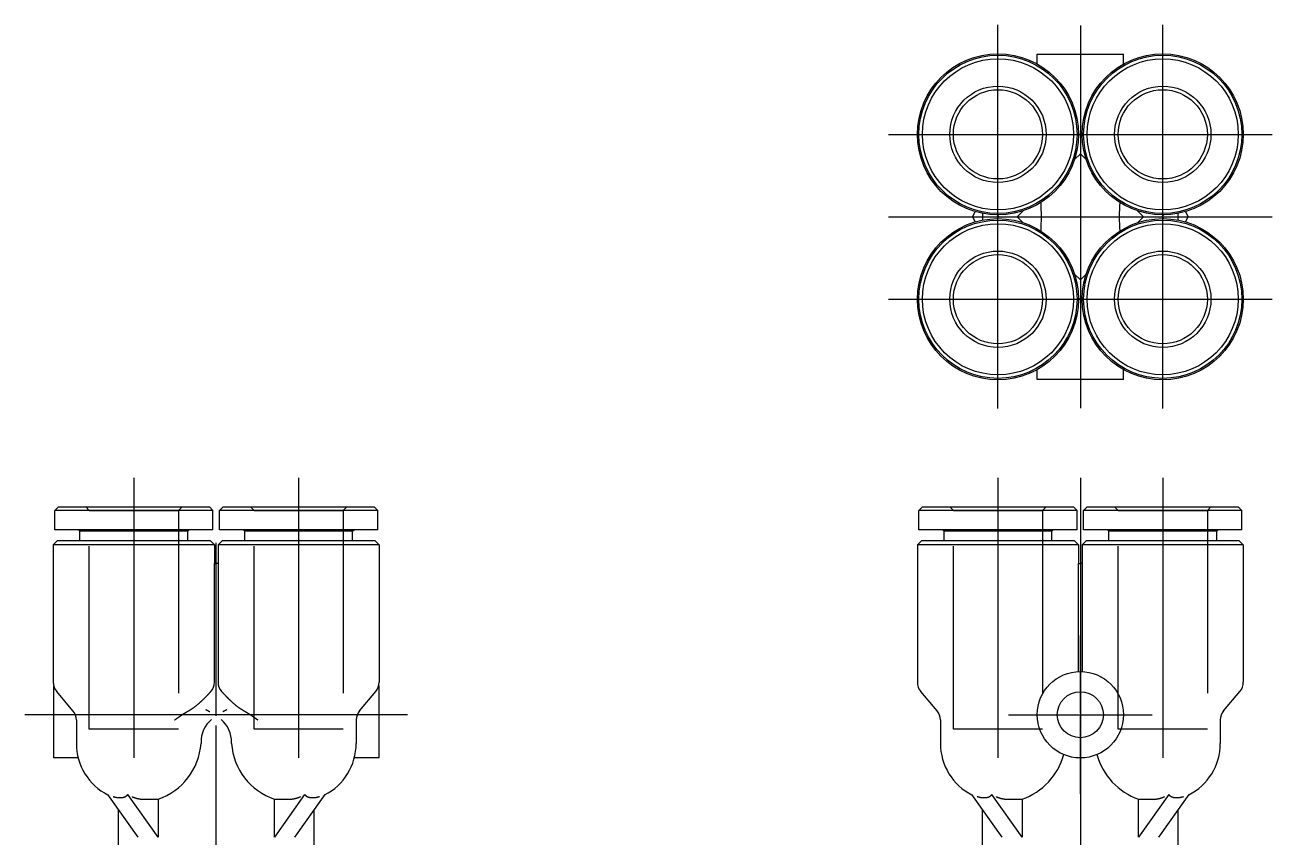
# Model space of a CAD drawing. Extents: x -85 to 13, y -60 to 48.
# Drawn here: x -73.4 to 13.3, y -8.5 to 47.9 of the extents above; entities that cross this region are included whole.
import ezdxf

# ---------------------------------------------------------------- set-up
doc = ezdxf.new("R2010")
doc.units = 0
doc.linetypes.add('CENTER', pattern=[50.8, 31.75, -6.35, 6.35, -6.35])
doc.linetypes.add('DASHED', pattern=[19.05, 12.7, -6.35])
doc.layers.get('0').update_dxf_attribs({"linetype": 'CONTINUOUS'})
doc.layers.add('CENTER', color=1, linetype='CENTER')

msp = doc.modelspace()

# ---------------------------------------------------------------- linework, layer by layer
at = {"color": 7, "linetype": 'CONTINUOUS'}
for p, q in [((-3, 45.894), (3, 45.894)), ((-3, 45.212), (-3, 45.894)), ((3, 45.212), (3, 45.894)), ((-0.128, 40.379), (0, 40.251)), ((0.128, 40.379), (0, 40.251)), ((-0.409, 38.569), (0, 38.978)), ((0, 38.978), (0.409, 38.569)), ((-7.506, 34.594), (-7.302, 34.947)), ((-5.785, 34.722), (-5.657, 34.594)), ((-4.384, 34.594), (-3.975, 35.003)), ((3.975, 35.003), (4.384, 34.594)), ((5.785, 34.722), (5.657, 34.594)), ((7.302, 34.947), (7.506, 34.594)), ((-7.506, 34.594), (-7.302, 34.241)), ((-5.785, 34.466), (-5.657, 34.594)), ((-3.975, 34.185), (-4.384, 34.594)), ((4.384, 34.594), (3.975, 34.185)), ((5.785, 34.466), (5.657, 34.594)), ((7.302, 34.241), (7.506, 34.594)), ((0, 30.21), (-0.409, 30.619)), ((0.409, 30.619), (0, 30.21)), ((-0.128, 28.809), (0, 28.937)), ((0.128, 28.809), (0, 28.937)), ((-3, 23.294), (-3, 23.976)), ((3, 23.294), (3, 23.976)), ((3, 23.294), (-3, 23.294)), ((-71.048, 14.45), (-71.298, 14.2)), ((-60.298, 14.2), (-71.298, 14.2)), ((-71.298, 12.85), (-71.298, 14.2)), ((-71.048, 14.45), (-60.548, 14.45)), ((-60.548, 14.45), (-60.298, 14.2)), ((-60.298, 12.85), (-60.298, 14.2)), ((-59.593, 14.45), (-59.843, 14.2)), ((-59.843, 12.85), (-59.843, 14.2)), ((-48.843, 14.2), (-59.843, 14.2)), ((-59.593, 14.45), (-49.093, 14.45)), ((-49.093, 14.45), (-48.843, 14.2)), ((-48.843, 12.85), (-48.843, 14.2)), ((-10.978, 14.45), (-11.228, 14.2)), ((-0.228, 14.2), (-11.228, 14.2)), ((-11.228, 12.85), (-11.228, 14.2)), ((-10.978, 14.45), (-0.478, 14.45)), ((-0.478, 14.45), (-0.228, 14.2)), ((-0.228, 12.85), (-0.228, 14.2)), ((0.478, 14.45), (0.228, 14.2)), ((0.228, 12.85), (0.228, 14.2)), ((11.228, 14.2), (0.228, 14.2)), ((0.478, 14.45), (10.978, 14.45)), ((10.978, 14.45), (11.228, 14.2)), ((11.228, 12.85), (11.228, 14.2)), ((-60.298, 12.85), (-71.298, 12.85)), ((-69.548, 12.75), (-69.648, 12.85)), ((-62.048, 12.75), (-69.548, 12.75)), ((-69.548, 12.1), (-69.548, 12.75)), ((-62.048, 12.75), (-61.948, 12.85)), ((-62.048, 12.1), (-62.048, 12.75)), ((-48.843, 12.85), (-59.843, 12.85)), ((-58.093, 12.75), (-58.193, 12.85)), ((-50.593, 12.75), (-58.093, 12.75)), ((-58.093, 12.1), (-58.093, 12.75)), ((-50.593, 12.75), (-50.493, 12.85)), ((-50.593, 12.1), (-50.593, 12.75)), ((-0.228, 12.85), (-11.228, 12.85)), ((-9.478, 12.75), (-9.578, 12.85)), ((-1.978, 12.75), (-9.478, 12.75)), ((-9.478, 12.1), (-9.478, 12.75)), ((-1.978, 12.75), (-1.878, 12.85)), ((-1.978, 12.1), (-1.978, 12.75)), ((11.228, 12.85), (0.228, 12.85)), ((1.978, 12.75), (1.878, 12.85)), ((9.478, 12.75), (1.978, 12.75)), ((1.978, 12.1), (1.978, 12.75)), ((9.478, 12.75), (9.578, 12.85)), ((9.478, 12.1), (9.478, 12.75)), ((-71.098, 12.1), (-71.398, 11.8)), ((-60.198, 11.8), (-71.398, 11.8)), ((-71.398, 11.8), (-71.398, 2.265)), ((-71.098, 12.1), (-60.498, 12.1)), ((-60.498, 12.1), (-60.198, 11.8)), ((-60.198, 11.8), (-60.198, 10.5)), ((-59.643, 12.1), (-59.943, 11.8)), ((-48.743, 11.8), (-59.943, 11.8)), ((-59.943, 11.8), (-59.943, 10.5)), ((-59.643, 12.1), (-49.043, 12.1)), ((-49.043, 12.1), (-48.743, 11.8)), ((-48.743, 11.8), (-48.743, 2.265)), ((-11.028, 12.1), (-11.328, 11.8)), ((-0.128, 11.8), (-11.328, 11.8)), ((-11.328, 11.8), (-11.328, 2.265)), ((-11.028, 12.1), (-0.428, 12.1)), ((-0.428, 12.1), (-0.128, 11.8)), ((-0.128, 11.8), (-0.128, 10.5)), ((0.428, 12.1), (0.128, 11.8)), ((11.328, 11.8), (0.128, 11.8)), ((0.128, 11.8), (0.128, 10.5)), ((0.428, 12.1), (11.028, 12.1)), ((11.028, 12.1), (11.328, 11.8)), ((11.328, 11.8), (11.328, 2.265)), ((-60.199, 2.265), (-60.199, 10.5)), ((-60.199, 10.5), (-60.071, 10.5)), ((-60.071, -0.086), (-60.071, 10.5)), ((-59.943, 10.5), (-60.071, 10.5)), ((-59.943, 10.5), (-59.943, 2.265)), ((-0.128, 2.997), (-0.128, 10.5)), ((-0.128, 10.5), (0, 10.5)), ((0, 10.5), (0, 3)), ((0.128, 10.5), (0, 10.5)), ((0.128, 10.5), (0.128, 2.997)), ((0, 0.106), (0, 5.5)), ((-71.371, -3), (-71.371, 2.032)), ((-48.771, 2.032), (-48.771, -3)), ((-70.033, 0.279), (-71.163, 1.621)), ((-50.108, 0.279), (-48.978, 1.621)), ((-9.963, 0.279), (-11.092, 1.621)), ((9.963, 0.279), (11.092, 1.621)), ((-69.798, -0.365), (-69.798, -2)), ((-50.343, -0.365), (-50.343, -2)), ((-9.728, -0.365), (-9.728, -2)), ((0, -5.5), (0, -0.106)), ((9.728, -0.365), (9.728, -2)), ((-61.131, -1.932), (-61.131, -2)), ((-59.011, -2), (-59.011, -1.932)), ((-69.671, -3), (-71.371, -3)), ((-48.771, -3), (-50.47, -3)), ((-67.631, -5.531), (-65.534, -8.496)), ((-64.12, -8.496), (-66.217, -5.531)), ((-65.091, -5.873), (-64.12, -5.873)), ((-64.12, -5.873), (-64.12, -8.496)), ((-53.925, -5.531), (-56.022, -8.496)), ((-56.022, -8.496), (-56.022, -5.873)), ((-56.022, -5.873), (-55.05, -5.873)), ((-54.608, -8.496), (-52.511, -5.531)), ((-7.56, -5.531), (-5.463, -8.496)), ((-4.049, -8.496), (-6.146, -5.531)), ((-5.02, -5.873), (-4.049, -5.873)), ((-4.049, -5.873), (-4.049, -8.496)), ((6.146, -5.531), (4.049, -8.496)), ((4.049, -8.496), (4.049, -5.873)), ((4.049, -5.873), (5.02, -5.873)), ((5.463, -8.496), (7.56, -5.531)), ((-66.871, -17.5), (-66.871, -6.606)), ((-53.271, -17.5), (-53.271, -6.606)), ((-6.8, -17.5), (-6.8, -6.606)), ((6.8, -17.5), (6.8, -6.606))]:
    msp.add_line(p, q, dxfattribs=at)
at = {"color": 3, "linetype": 'DASHED'}
for p, q in [((-68.898, 14.2), (-69.148, 14.45)), ((-68.898, -1), (-68.898, 14.2)), ((-68.898, 14.2), (-62.698, 14.2)), ((-62.448, 14.45), (-62.698, 14.2)), ((-62.698, 14.2), (-62.698, -1)), ((-57.443, 14.2), (-57.693, 14.45)), ((-57.443, -1), (-57.443, 14.2)), ((-57.443, 14.2), (-51.243, 14.2)), ((-50.993, 14.45), (-51.243, 14.2)), ((-51.243, 14.2), (-51.243, -1)), ((-8.828, 14.2), (-9.078, 14.45)), ((-8.828, -1), (-8.828, 14.2)), ((-8.828, 14.2), (-2.628, 14.2)), ((-2.378, 14.45), (-2.628, 14.2)), ((-2.628, 14.2), (-2.628, -1)), ((2.628, 14.2), (2.378, 14.45)), ((2.628, -1), (2.628, 14.2)), ((2.628, 14.2), (8.828, 14.2)), ((9.078, 14.45), (8.828, 14.2)), ((8.828, 14.2), (8.828, -1)), ((-62.698, -1), (-68.898, -1)), ((-51.243, -1), (-57.443, -1)), ((-2.628, -1), (-8.828, -1)), ((8.828, -1), (2.628, -1))]:
    msp.add_line(p, q, dxfattribs=at)
at = {"color": 7}
for points in [[(-61.986, 0.279, 0), (-61.971, 0.287, 0), (-61.957, 0.296, 0), (-61.942, 0.304, 0), (-61.927, 0.313, 0), (-61.912, 0.321, 0), (-61.898, 0.33, 0), (-61.883, 0.339, 0), (-61.868, 0.348, 0), (-61.853, 0.357, 0), (-61.838, 0.366, 0), (-61.823, 0.376, 0), (-61.808, 0.385, 0), (-61.793, 0.395, 0), (-61.778, 0.404, 0), (-61.763, 0.414, 0), (-61.748, 0.424, 0), (-61.733, 0.434, 0), (-61.718, 0.445, 0), (-61.703, 0.455, 0), (-61.688, 0.465, 0), (-61.673, 0.476, 0), (-61.657, 0.487, 0), (-61.642, 0.497, 0), (-61.627, 0.508, 0), (-61.612, 0.519, 0), (-61.596, 0.53, 0), (-61.581, 0.542, 0), (-61.566, 0.553, 0), (-61.55, 0.565, 0), (-61.535, 0.576, 0), (-61.52, 0.588, 0), (-61.504, 0.6, 0), (-61.489, 0.612, 0), (-61.473, 0.624, 0), (-61.458, 0.636, 0), (-61.442, 0.649, 0), (-61.426, 0.661, 0), (-61.411, 0.674, 0), (-61.395, 0.687, 0), (-61.379, 0.7, 0), (-61.364, 0.713, 0), (-61.348, 0.726, 0), (-61.332, 0.739, 0), (-61.316, 0.753, 0), (-61.3, 0.766, 0), (-61.284, 0.78, 0), (-61.268, 0.794, 0), (-61.252, 0.808, 0), (-61.236, 0.822, 0), (-61.22, 0.836, 0), (-61.204, 0.85, 0), (-61.188, 0.865, 0), (-61.171, 0.879, 0), (-61.155, 0.894, 0), (-61.139, 0.909, 0), (-61.122, 0.924, 0), (-61.106, 0.939, 0), (-61.089, 0.954, 0), (-61.073, 0.97, 0), (-61.056, 0.985, 0), (-61.04, 1.001, 0), (-61.023, 1.017, 0), (-61.006, 1.033, 0), (-60.989, 1.049, 0), (-60.973, 1.065, 0), (-60.956, 1.081, 0), (-60.939, 1.098, 0), (-60.922, 1.114, 0), (-60.905, 1.131, 0), (-60.888, 1.148, 0), (-60.871, 1.165, 0), (-60.854, 1.183, 0), (-60.836, 1.2, 0), (-60.819, 1.217, 0), (-60.802, 1.235, 0), (-60.784, 1.253, 0), (-60.767, 1.271, 0), (-60.749, 1.289, 0), (-60.732, 1.307, 0), (-60.714, 1.326, 0), (-60.696, 1.344, 0), (-60.679, 1.363, 0), (-60.661, 1.382, 0), (-60.643, 1.401, 0), (-60.625, 1.42, 0), (-60.607, 1.44, 0), (-60.589, 1.459, 0), (-60.571, 1.479, 0), (-60.553, 1.498, 0), (-60.534, 1.518, 0), (-60.516, 1.539, 0), (-60.498, 1.559, 0), (-60.479, 1.579, 0), (-60.461, 1.6, 0), (-60.442, 1.621, 0)], [(-59.7, 1.621, 0), (-59.681, 1.6, 0), (-59.663, 1.579, 0), (-59.644, 1.559, 0), (-59.626, 1.539, 0), (-59.607, 1.518, 0), (-59.589, 1.498, 0), (-59.571, 1.479, 0), (-59.553, 1.459, 0), (-59.535, 1.44, 0), (-59.517, 1.42, 0), (-59.499, 1.401, 0), (-59.481, 1.382, 0), (-59.463, 1.363, 0), (-59.445, 1.344, 0), (-59.428, 1.326, 0), (-59.41, 1.307, 0), (-59.392, 1.289, 0), (-59.375, 1.271, 0), (-59.357, 1.253, 0), (-59.34, 1.235, 0), (-59.323, 1.217, 0), (-59.305, 1.2, 0), (-59.288, 1.183, 0), (-59.271, 1.165, 0), (-59.254, 1.148, 0), (-59.237, 1.131, 0), (-59.22, 1.114, 0), (-59.203, 1.098, 0), (-59.186, 1.081, 0), (-59.169, 1.065, 0), (-59.152, 1.049, 0), (-59.135, 1.033, 0), (-59.119, 1.017, 0), (-59.102, 1.001, 0), (-59.086, 0.985, 0), (-59.069, 0.97, 0), (-59.052, 0.954, 0), (-59.036, 0.939, 0), (-59.02, 0.924, 0), (-59.003, 0.909, 0), (-58.987, 0.894, 0), (-58.971, 0.879, 0), (-58.954, 0.865, 0), (-58.938, 0.85, 0), (-58.922, 0.836, 0), (-58.906, 0.822, 0), (-58.89, 0.808, 0), (-58.874, 0.794, 0), (-58.858, 0.78, 0), (-58.842, 0.766, 0), (-58.826, 0.753, 0), (-58.81, 0.739, 0), (-58.794, 0.726, 0), (-58.778, 0.713, 0), (-58.762, 0.7, 0), (-58.747, 0.687, 0), (-58.731, 0.674, 0), (-58.715, 0.661, 0), (-58.7, 0.649, 0), (-58.684, 0.636, 0), (-58.669, 0.624, 0), (-58.653, 0.612, 0), (-58.638, 0.6, 0), (-58.622, 0.588, 0), (-58.607, 0.576, 0), (-58.591, 0.565, 0), (-58.576, 0.553, 0), (-58.56, 0.542, 0), (-58.545, 0.53, 0), (-58.53, 0.519, 0), (-58.515, 0.508, 0), (-58.499, 0.497, 0), (-58.484, 0.487, 0), (-58.469, 0.476, 0), (-58.454, 0.465, 0), (-58.439, 0.455, 0), (-58.424, 0.445, 0), (-58.409, 0.434, 0), (-58.394, 0.424, 0), (-58.379, 0.414, 0), (-58.364, 0.404, 0), (-58.349, 0.395, 0), (-58.334, 0.385, 0), (-58.319, 0.376, 0), (-58.304, 0.366, 0), (-58.289, 0.357, 0), (-58.274, 0.348, 0), (-58.259, 0.339, 0), (-58.244, 0.33, 0), (-58.229, 0.321, 0), (-58.215, 0.313, 0), (-58.2, 0.304, 0), (-58.185, 0.296, 0), (-58.17, 0.287, 0), (-58.156, 0.279, 0)], [(-62.97, -0.365, 0), (-62.963, -0.36, 0), (-62.956, -0.355, 0), (-62.948, -0.35, 0), (-62.941, -0.344, 0), (-62.934, -0.339, 0), (-62.926, -0.334, 0), (-62.919, -0.329, 0), (-62.912, -0.324, 0), (-62.905, -0.319, 0), (-62.897, -0.314, 0), (-62.89, -0.308, 0), (-62.883, -0.303, 0), (-62.875, -0.298, 0), (-62.868, -0.293, 0), (-62.861, -0.288, 0), (-62.853, -0.282, 0), (-62.846, -0.277, 0), (-62.838, -0.272, 0), (-62.831, -0.267, 0), (-62.824, -0.261, 0), (-62.816, -0.256, 0), (-62.809, -0.251, 0), (-62.801, -0.246, 0), (-62.794, -0.241, 0), (-62.786, -0.235, 0), (-62.779, -0.23, 0), (-62.771, -0.225, 0), (-62.764, -0.22, 0), (-62.756, -0.214, 0), (-62.749, -0.209, 0), (-62.741, -0.204, 0), (-62.734, -0.199, 0), (-62.726, -0.193, 0), (-62.719, -0.188, 0), (-62.711, -0.183, 0), (-62.704, -0.177, 0), (-62.696, -0.172, 0), (-62.688, -0.167, 0), (-62.681, -0.162, 0), (-62.673, -0.156, 0), (-62.666, -0.151, 0), (-62.658, -0.146, 0), (-62.65, -0.141, 0), (-62.643, -0.135, 0), (-62.635, -0.13, 0), (-62.627, -0.125, 0), (-62.62, -0.12, 0), (-62.612, -0.114, 0), (-62.605, -0.109, 0), (-62.597, -0.104, 0), (-62.589, -0.098, 0), (-62.581, -0.093, 0), (-62.574, -0.088, 0), (-62.566, -0.083, 0), (-62.558, -0.077, 0), (-62.551, -0.072, 0), (-62.543, -0.067, 0), (-62.535, -0.062, 0), (-62.527, -0.057, 0), (-62.52, -0.051, 0), (-62.512, -0.046, 0), (-62.504, -0.041, 0), (-62.496, -0.036, 0), (-62.489, -0.03, 0), (-62.481, -0.025, 0), (-62.473, -0.02, 0), (-62.465, -0.015, 0), (-62.457, -0.01, 0), (-62.45, -0.004, 0), (-62.442, 0.001, 0), (-62.434, 0.006, 0), (-62.426, 0.011, 0), (-62.418, 0.016, 0), (-62.41, 0.021, 0), (-62.402, 0.027, 0), (-62.395, 0.032, 0), (-62.387, 0.037, 0), (-62.379, 0.042, 0), (-62.371, 0.047, 0), (-62.363, 0.052, 0), (-62.355, 0.057, 0), (-62.347, 0.062, 0), (-62.339, 0.067, 0), (-62.331, 0.072, 0), (-62.324, 0.078, 0), (-62.316, 0.083, 0), (-62.308, 0.088, 0), (-62.3, 0.093, 0), (-62.292, 0.098, 0), (-62.284, 0.103, 0), (-62.276, 0.108, 0), (-62.268, 0.113, 0), (-62.26, 0.118, 0), (-62.252, 0.123, 0), (-62.244, 0.128, 0), (-62.236, 0.133, 0), (-62.228, 0.138, 0), (-62.22, 0.142, 0), (-62.212, 0.147, 0), (-62.204, 0.152, 0), (-62.196, 0.157, 0), (-62.188, 0.162, 0), (-62.18, 0.167, 0), (-62.172, 0.172, 0), (-62.164, 0.177, 0), (-62.156, 0.181, 0), (-62.148, 0.186, 0), (-62.14, 0.191, 0), (-62.132, 0.196, 0), (-62.124, 0.201, 0), (-62.116, 0.205, 0), (-62.108, 0.21, 0), (-62.099, 0.215, 0), (-62.091, 0.219, 0), (-62.083, 0.224, 0), (-62.075, 0.229, 0), (-62.067, 0.233, 0), (-62.059, 0.238, 0), (-62.051, 0.243, 0), (-62.043, 0.247, 0), (-62.035, 0.252, 0), (-62.027, 0.257, 0), (-62.019, 0.261, 0), (-62.011, 0.266, 0), (-62.002, 0.27, 0), (-61.994, 0.275, 0), (-61.986, 0.279, 0)], [(-58.156, 0.279, 0), (-58.147, 0.275, 0), (-58.139, 0.27, 0), (-58.131, 0.266, 0), (-58.123, 0.261, 0), (-58.115, 0.257, 0), (-58.107, 0.252, 0), (-58.099, 0.247, 0), (-58.091, 0.243, 0), (-58.083, 0.238, 0), (-58.075, 0.233, 0), (-58.066, 0.229, 0), (-58.058, 0.224, 0), (-58.05, 0.219, 0), (-58.042, 0.215, 0), (-58.034, 0.21, 0), (-58.026, 0.205, 0), (-58.018, 0.201, 0), (-58.01, 0.196, 0), (-58.002, 0.191, 0), (-57.994, 0.186, 0), (-57.986, 0.181, 0), (-57.978, 0.177, 0), (-57.97, 0.172, 0), (-57.962, 0.167, 0), (-57.954, 0.162, 0), (-57.946, 0.157, 0), (-57.938, 0.152, 0), (-57.93, 0.147, 0), (-57.922, 0.142, 0), (-57.914, 0.138, 0), (-57.906, 0.133, 0), (-57.898, 0.128, 0), (-57.89, 0.123, 0), (-57.882, 0.118, 0), (-57.874, 0.113, 0), (-57.866, 0.108, 0), (-57.858, 0.103, 0), (-57.85, 0.098, 0), (-57.842, 0.093, 0), (-57.834, 0.088, 0), (-57.826, 0.083, 0), (-57.818, 0.078, 0), (-57.81, 0.072, 0), (-57.802, 0.067, 0), (-57.794, 0.062, 0), (-57.787, 0.057, 0), (-57.779, 0.052, 0), (-57.771, 0.047, 0), (-57.763, 0.042, 0), (-57.755, 0.037, 0), (-57.747, 0.032, 0), (-57.739, 0.027, 0), (-57.731, 0.021, 0), (-57.724, 0.016, 0), (-57.716, 0.011, 0), (-57.708, 0.006, 0), (-57.7, 0.001, 0), (-57.692, -0.004, 0), (-57.684, -0.01, 0), (-57.677, -0.015, 0), (-57.669, -0.02, 0), (-57.661, -0.025, 0), (-57.653, -0.03, 0), (-57.645, -0.036, 0), (-57.638, -0.041, 0), (-57.63, -0.046, 0), (-57.622, -0.051, 0), (-57.614, -0.057, 0), (-57.607, -0.062, 0), (-57.599, -0.067, 0), (-57.591, -0.072, 0), (-57.583, -0.077, 0), (-57.576, -0.083, 0), (-57.568, -0.088, 0), (-57.56, -0.093, 0), (-57.553, -0.098, 0), (-57.545, -0.104, 0), (-57.537, -0.109, 0), (-57.529, -0.114, 0), (-57.522, -0.12, 0), (-57.514, -0.125, 0), (-57.507, -0.13, 0), (-57.499, -0.135, 0), (-57.491, -0.141, 0), (-57.484, -0.146, 0), (-57.476, -0.151, 0), (-57.468, -0.156, 0), (-57.461, -0.162, 0), (-57.453, -0.167, 0), (-57.446, -0.172, 0), (-57.438, -0.177, 0), (-57.431, -0.183, 0), (-57.423, -0.188, 0), (-57.415, -0.193, 0), (-57.408, -0.199, 0), (-57.4, -0.204, 0), (-57.393, -0.209, 0), (-57.385, -0.214, 0), (-57.378, -0.22, 0), (-57.37, -0.225, 0), (-57.363, -0.23, 0), (-57.355, -0.235, 0), (-57.348, -0.241, 0), (-57.34, -0.246, 0), (-57.333, -0.251, 0), (-57.326, -0.256, 0), (-57.318, -0.261, 0), (-57.311, -0.267, 0), (-57.303, -0.272, 0), (-57.296, -0.277, 0), (-57.288, -0.282, 0), (-57.281, -0.288, 0), (-57.274, -0.293, 0), (-57.266, -0.298, 0), (-57.259, -0.303, 0), (-57.252, -0.308, 0), (-57.244, -0.314, 0), (-57.237, -0.319, 0), (-57.23, -0.324, 0), (-57.222, -0.329, 0), (-57.215, -0.334, 0), (-57.208, -0.339, 0), (-57.201, -0.344, 0), (-57.193, -0.35, 0), (-57.186, -0.355, 0), (-57.179, -0.36, 0), (-57.172, -0.365, 0)]]:
    msp.add_polyline3d(points, dxfattribs=at)
at = {"color": 7, "linetype": 'CONTINUOUS'}
for points in [[(-60.517, 0.191, 0), (-60.519, 0.193, 0), (-60.521, 0.194, 0), (-60.523, 0.195, 0), (-60.526, 0.196, 0), (-60.528, 0.197, 0), (-60.53, 0.199, 0), (-60.532, 0.2, 0), (-60.534, 0.201, 0), (-60.536, 0.202, 0), (-60.539, 0.203, 0), (-60.541, 0.205, 0), (-60.543, 0.206, 0), (-60.545, 0.207, 0), (-60.547, 0.208, 0), (-60.549, 0.209, 0), (-60.552, 0.211, 0), (-60.554, 0.212, 0), (-60.556, 0.213, 0), (-60.558, 0.214, 0), (-60.56, 0.215, 0), (-60.562, 0.216, 0), (-60.565, 0.218, 0), (-60.567, 0.219, 0), (-60.569, 0.22, 0), (-60.571, 0.221, 0), (-60.573, 0.222, 0), (-60.575, 0.224, 0), (-60.578, 0.225, 0), (-60.58, 0.226, 0), (-60.582, 0.227, 0), (-60.584, 0.228, 0), (-60.586, 0.229, 0), (-60.589, 0.231, 0), (-60.591, 0.232, 0), (-60.593, 0.233, 0), (-60.595, 0.234, 0), (-60.597, 0.235, 0), (-60.599, 0.237, 0), (-60.602, 0.238, 0), (-60.604, 0.239, 0), (-60.606, 0.24, 0), (-60.608, 0.241, 0), (-60.61, 0.242, 0), (-60.612, 0.244, 0), (-60.615, 0.245, 0), (-60.617, 0.246, 0), (-60.619, 0.247, 0), (-60.621, 0.248, 0), (-60.623, 0.249, 0), (-60.626, 0.25, 0), (-60.628, 0.252, 0), (-60.63, 0.253, 0), (-60.632, 0.254, 0), (-60.634, 0.255, 0), (-60.636, 0.256, 0), (-60.639, 0.257, 0), (-60.641, 0.259, 0), (-60.643, 0.26, 0), (-60.645, 0.261, 0), (-60.647, 0.262, 0), (-60.65, 0.263, 0), (-60.652, 0.264, 0), (-60.654, 0.265, 0), (-60.656, 0.267, 0), (-60.658, 0.268, 0), (-60.66, 0.269, 0), (-60.663, 0.27, 0), (-60.665, 0.271, 0), (-60.667, 0.272, 0), (-60.669, 0.273, 0), (-60.672, 0.275, 0), (-60.674, 0.276, 0), (-60.676, 0.277, 0), (-60.678, 0.278, 0), (-60.68, 0.279, 0), (-60.682, 0.28, 0), (-60.685, 0.281, 0), (-60.687, 0.282, 0), (-60.689, 0.284, 0), (-60.691, 0.285, 0), (-60.693, 0.286, 0), (-60.696, 0.287, 0), (-60.698, 0.288, 0), (-60.7, 0.289, 0), (-60.702, 0.29, 0), (-60.704, 0.291, 0), (-60.706, 0.292, 0), (-60.709, 0.294, 0), (-60.711, 0.295, 0), (-60.713, 0.296, 0), (-60.715, 0.297, 0), (-60.718, 0.298, 0), (-60.72, 0.299, 0), (-60.722, 0.3, 0), (-60.724, 0.301, 0), (-60.726, 0.302, 0), (-60.728, 0.304, 0), (-60.731, 0.305, 0), (-60.733, 0.306, 0), (-60.735, 0.307, 0), (-60.737, 0.308, 0), (-60.739, 0.309, 0), (-60.742, 0.31, 0), (-60.744, 0.311, 0), (-60.746, 0.312, 0), (-60.748, 0.313, 0), (-60.75, 0.315, 0), (-60.753, 0.316, 0), (-60.755, 0.317, 0), (-60.757, 0.318, 0), (-60.759, 0.319, 0), (-60.761, 0.32, 0), (-60.764, 0.321, 0), (-60.766, 0.322, 0), (-60.768, 0.323, 0), (-60.77, 0.324, 0), (-60.772, 0.325, 0), (-60.775, 0.326, 0), (-60.777, 0.328, 0), (-60.779, 0.329, 0), (-60.781, 0.33, 0), (-60.783, 0.331, 0), (-60.786, 0.332, 0), (-60.788, 0.333, 0), (-60.79, 0.334, 0), (-60.792, 0.335, 0), (-60.794, 0.336, 0), (-60.797, 0.337, 0)], [(-59.345, 0.337, 0), (-59.347, 0.336, 0), (-59.349, 0.335, 0), (-59.352, 0.334, 0), (-59.354, 0.333, 0), (-59.356, 0.332, 0), (-59.358, 0.331, 0), (-59.361, 0.33, 0), (-59.363, 0.329, 0), (-59.365, 0.328, 0), (-59.367, 0.326, 0), (-59.369, 0.325, 0), (-59.371, 0.324, 0), (-59.374, 0.323, 0), (-59.376, 0.322, 0), (-59.378, 0.321, 0), (-59.38, 0.32, 0), (-59.383, 0.319, 0), (-59.385, 0.318, 0), (-59.387, 0.317, 0), (-59.389, 0.316, 0), (-59.391, 0.315, 0), (-59.394, 0.313, 0), (-59.396, 0.312, 0), (-59.398, 0.311, 0), (-59.4, 0.31, 0), (-59.402, 0.309, 0), (-59.404, 0.308, 0), (-59.407, 0.307, 0), (-59.409, 0.306, 0), (-59.411, 0.305, 0), (-59.413, 0.304, 0), (-59.415, 0.302, 0), (-59.418, 0.301, 0), (-59.42, 0.3, 0), (-59.422, 0.299, 0), (-59.424, 0.298, 0), (-59.426, 0.297, 0), (-59.429, 0.296, 0), (-59.431, 0.295, 0), (-59.433, 0.294, 0), (-59.435, 0.292, 0), (-59.437, 0.291, 0), (-59.44, 0.29, 0), (-59.442, 0.289, 0), (-59.444, 0.288, 0), (-59.446, 0.287, 0), (-59.448, 0.286, 0), (-59.45, 0.285, 0), (-59.453, 0.284, 0), (-59.455, 0.282, 0), (-59.457, 0.281, 0), (-59.459, 0.28, 0), (-59.461, 0.279, 0), (-59.464, 0.278, 0), (-59.466, 0.277, 0), (-59.468, 0.276, 0), (-59.47, 0.275, 0), (-59.472, 0.273, 0), (-59.475, 0.272, 0), (-59.477, 0.271, 0), (-59.479, 0.27, 0), (-59.481, 0.269, 0), (-59.483, 0.268, 0), (-59.486, 0.267, 0), (-59.488, 0.265, 0), (-59.49, 0.264, 0), (-59.492, 0.263, 0), (-59.494, 0.262, 0), (-59.496, 0.261, 0), (-59.499, 0.26, 0), (-59.501, 0.259, 0), (-59.503, 0.257, 0), (-59.505, 0.256, 0), (-59.507, 0.255, 0), (-59.51, 0.254, 0), (-59.512, 0.253, 0), (-59.514, 0.252, 0), (-59.516, 0.25, 0), (-59.518, 0.249, 0), (-59.52, 0.248, 0), (-59.523, 0.247, 0), (-59.525, 0.246, 0), (-59.527, 0.245, 0), (-59.529, 0.244, 0), (-59.531, 0.242, 0), (-59.533, 0.241, 0), (-59.536, 0.24, 0), (-59.538, 0.239, 0), (-59.54, 0.238, 0), (-59.542, 0.237, 0), (-59.544, 0.235, 0), (-59.547, 0.234, 0), (-59.549, 0.233, 0), (-59.551, 0.232, 0), (-59.553, 0.231, 0), (-59.555, 0.229, 0), (-59.557, 0.228, 0), (-59.56, 0.227, 0), (-59.562, 0.226, 0), (-59.564, 0.225, 0), (-59.566, 0.224, 0), (-59.568, 0.222, 0), (-59.571, 0.221, 0), (-59.573, 0.22, 0), (-59.575, 0.219, 0), (-59.577, 0.218, 0), (-59.579, 0.216, 0), (-59.581, 0.215, 0), (-59.584, 0.214, 0), (-59.586, 0.213, 0), (-59.588, 0.212, 0), (-59.59, 0.211, 0), (-59.592, 0.209, 0), (-59.594, 0.208, 0), (-59.597, 0.207, 0), (-59.599, 0.206, 0), (-59.601, 0.205, 0), (-59.603, 0.203, 0), (-59.605, 0.202, 0), (-59.607, 0.201, 0), (-59.61, 0.2, 0), (-59.612, 0.199, 0), (-59.614, 0.197, 0), (-59.616, 0.196, 0), (-59.618, 0.195, 0), (-59.62, 0.194, 0), (-59.623, 0.193, 0), (-59.625, 0.191, 0)], [(-67.241, -5.684, 0), (-67.23, -5.687, 0), (-67.219, -5.69, 0), (-67.208, -5.693, 0), (-67.197, -5.696, 0), (-67.186, -5.699, 0), (-67.176, -5.702, 0), (-67.165, -5.705, 0), (-67.154, -5.708, 0), (-67.143, -5.71, 0), (-67.133, -5.713, 0), (-67.122, -5.715, 0), (-67.111, -5.718, 0), (-67.101, -5.72, 0), (-67.09, -5.723, 0), (-67.079, -5.725, 0), (-67.069, -5.727, 0), (-67.058, -5.729, 0), (-67.048, -5.731, 0), (-67.038, -5.733, 0), (-67.027, -5.735, 0), (-67.017, -5.737, 0), (-67.007, -5.739, 0), (-66.996, -5.741, 0), (-66.986, -5.742, 0), (-66.976, -5.744, 0), (-66.966, -5.746, 0), (-66.955, -5.747, 0), (-66.945, -5.748, 0), (-66.935, -5.75, 0), (-66.925, -5.751, 0), (-66.915, -5.752, 0), (-66.905, -5.753, 0), (-66.895, -5.754, 0), (-66.885, -5.755, 0), (-66.876, -5.756, 0), (-66.866, -5.757, 0), (-66.856, -5.758, 0), (-66.847, -5.758, 0), (-66.837, -5.759, 0), (-66.827, -5.76, 0), (-66.818, -5.76, 0), (-66.808, -5.76, 0), (-66.799, -5.761, 0), (-66.789, -5.761, 0), (-66.78, -5.761, 0), (-66.771, -5.761, 0), (-66.761, -5.761, 0), (-66.752, -5.761, 0), (-66.743, -5.761, 0), (-66.734, -5.761, 0), (-66.725, -5.761, 0), (-66.716, -5.76, 0), (-66.707, -5.76, 0), (-66.698, -5.76, 0), (-66.689, -5.759, 0), (-66.68, -5.758, 0), (-66.672, -5.758, 0), (-66.663, -5.757, 0), (-66.654, -5.756, 0), (-66.646, -5.755, 0), (-66.637, -5.754, 0), (-66.629, -5.753, 0), (-66.62, -5.752, 0), (-66.612, -5.751, 0), (-66.604, -5.75, 0), (-66.596, -5.749, 0), (-66.587, -5.747, 0), (-66.579, -5.746, 0), (-66.571, -5.744, 0), (-66.563, -5.743, 0), (-66.555, -5.741, 0), (-66.548, -5.739, 0), (-66.54, -5.737, 0), (-66.532, -5.736, 0), (-66.524, -5.734, 0), (-66.517, -5.732, 0), (-66.509, -5.73, 0), (-66.502, -5.727, 0), (-66.494, -5.725, 0), (-66.487, -5.723, 0), (-66.48, -5.721, 0), (-66.473, -5.718, 0), (-66.466, -5.716, 0), (-66.458, -5.713, 0), (-66.451, -5.71, 0), (-66.445, -5.708, 0), (-66.438, -5.705, 0), (-66.431, -5.702, 0), (-66.424, -5.699, 0), (-66.418, -5.696, 0), (-66.411, -5.693, 0), (-66.404, -5.69, 0), (-66.398, -5.687, 0), (-66.392, -5.684, 0), (-66.385, -5.681, 0), (-66.379, -5.677, 0), (-66.373, -5.674, 0), (-66.367, -5.67, 0), (-66.361, -5.667, 0), (-66.355, -5.663, 0), (-66.349, -5.659, 0), (-66.343, -5.656, 0), (-66.338, -5.652, 0), (-66.332, -5.648, 0), (-66.326, -5.644, 0), (-66.321, -5.64, 0), (-66.316, -5.636, 0), (-66.31, -5.632, 0), (-66.305, -5.628, 0), (-66.3, -5.623, 0), (-66.295, -5.619, 0), (-66.29, -5.615, 0), (-66.285, -5.61, 0), (-66.28, -5.606, 0), (-66.275, -5.601, 0), (-66.27, -5.596, 0), (-66.266, -5.592, 0), (-66.261, -5.587, 0), (-66.257, -5.582, 0), (-66.252, -5.577, 0), (-66.248, -5.572, 0), (-66.244, -5.567, 0), (-66.24, -5.562, 0), (-66.236, -5.557, 0), (-66.232, -5.552, 0), (-66.228, -5.547, 0), (-66.224, -5.541, 0), (-66.22, -5.536, 0)], [(-65.923, -5.69, 0), (-65.917, -5.693, 0), (-65.91, -5.696, 0), (-65.904, -5.698, 0), (-65.898, -5.701, 0), (-65.891, -5.704, 0), (-65.885, -5.707, 0), (-65.879, -5.709, 0), (-65.873, -5.712, 0), (-65.866, -5.715, 0), (-65.86, -5.717, 0), (-65.853, -5.72, 0), (-65.847, -5.723, 0), (-65.841, -5.725, 0), (-65.835, -5.728, 0), (-65.828, -5.73, 0), (-65.822, -5.733, 0), (-65.815, -5.735, 0), (-65.809, -5.738, 0), (-65.803, -5.74, 0), (-65.796, -5.742, 0), (-65.79, -5.745, 0), (-65.784, -5.747, 0), (-65.777, -5.75, 0), (-65.771, -5.752, 0), (-65.764, -5.754, 0), (-65.758, -5.756, 0), (-65.751, -5.759, 0), (-65.745, -5.761, 0), (-65.739, -5.763, 0), (-65.732, -5.765, 0), (-65.726, -5.768, 0), (-65.719, -5.77, 0), (-65.713, -5.772, 0), (-65.707, -5.774, 0), (-65.7, -5.776, 0), (-65.694, -5.778, 0), (-65.687, -5.78, 0), (-65.681, -5.782, 0), (-65.674, -5.784, 0), (-65.668, -5.786, 0), (-65.662, -5.788, 0), (-65.655, -5.79, 0), (-65.648, -5.792, 0), (-65.642, -5.794, 0), (-65.636, -5.796, 0), (-65.629, -5.798, 0), (-65.623, -5.799, 0), (-65.616, -5.801, 0), (-65.61, -5.803, 0), (-65.603, -5.805, 0), (-65.597, -5.806, 0), (-65.59, -5.808, 0), (-65.584, -5.81, 0), (-65.577, -5.812, 0), (-65.571, -5.813, 0), (-65.564, -5.815, 0), (-65.558, -5.816, 0), (-65.551, -5.818, 0), (-65.545, -5.82, 0), (-65.538, -5.821, 0), (-65.532, -5.823, 0), (-65.525, -5.824, 0), (-65.519, -5.826, 0), (-65.512, -5.827, 0), (-65.506, -5.828, 0), (-65.499, -5.83, 0), (-65.493, -5.831, 0), (-65.486, -5.833, 0), (-65.48, -5.834, 0), (-65.473, -5.835, 0), (-65.466, -5.836, 0), (-65.46, -5.838, 0), (-65.453, -5.839, 0), (-65.447, -5.84, 0), (-65.44, -5.841, 0), (-65.434, -5.843, 0), (-65.427, -5.844, 0), (-65.421, -5.845, 0), (-65.414, -5.846, 0), (-65.407, -5.847, 0), (-65.401, -5.848, 0), (-65.394, -5.849, 0), (-65.388, -5.85, 0), (-65.381, -5.851, 0), (-65.375, -5.852, 0), (-65.368, -5.853, 0), (-65.362, -5.854, 0), (-65.355, -5.855, 0), (-65.348, -5.856, 0), (-65.342, -5.857, 0), (-65.335, -5.858, 0), (-65.329, -5.858, 0), (-65.322, -5.859, 0), (-65.316, -5.86, 0), (-65.309, -5.861, 0), (-65.302, -5.861, 0), (-65.296, -5.862, 0), (-65.289, -5.863, 0), (-65.283, -5.864, 0), (-65.276, -5.864, 0), (-65.269, -5.865, 0), (-65.263, -5.865, 0), (-65.256, -5.866, 0), (-65.25, -5.867, 0), (-65.243, -5.867, 0), (-65.237, -5.868, 0), (-65.23, -5.868, 0), (-65.223, -5.868, 0), (-65.217, -5.869, 0), (-65.21, -5.869, 0), (-65.204, -5.87, 0), (-65.197, -5.87, 0), (-65.19, -5.87, 0), (-65.184, -5.871, 0), (-65.177, -5.871, 0), (-65.171, -5.871, 0), (-65.164, -5.872, 0), (-65.157, -5.872, 0), (-65.151, -5.872, 0), (-65.144, -5.872, 0), (-65.138, -5.872, 0), (-65.131, -5.873, 0), (-65.124, -5.873, 0), (-65.118, -5.873, 0), (-65.111, -5.873, 0), (-65.105, -5.873, 0), (-65.098, -5.873, 0), (-65.091, -5.873, 0)], [(-55.05, -5.873, 0), (-55.044, -5.873, 0), (-55.037, -5.873, 0), (-55.031, -5.873, 0), (-55.024, -5.873, 0), (-55.017, -5.873, 0), (-55.011, -5.873, 0), (-55.004, -5.872, 0), (-54.998, -5.872, 0), (-54.991, -5.872, 0), (-54.984, -5.872, 0), (-54.978, -5.872, 0), (-54.971, -5.871, 0), (-54.965, -5.871, 0), (-54.958, -5.871, 0), (-54.951, -5.87, 0), (-54.945, -5.87, 0), (-54.938, -5.87, 0), (-54.932, -5.869, 0), (-54.925, -5.869, 0), (-54.918, -5.868, 0), (-54.912, -5.868, 0), (-54.905, -5.868, 0), (-54.899, -5.867, 0), (-54.892, -5.867, 0), (-54.885, -5.866, 0), (-54.879, -5.865, 0), (-54.872, -5.865, 0), (-54.866, -5.864, 0), (-54.859, -5.864, 0), (-54.852, -5.863, 0), (-54.846, -5.862, 0), (-54.839, -5.861, 0), (-54.833, -5.861, 0), (-54.826, -5.86, 0), (-54.82, -5.859, 0), (-54.813, -5.858, 0), (-54.806, -5.858, 0), (-54.8, -5.857, 0), (-54.793, -5.856, 0), (-54.787, -5.855, 0), (-54.78, -5.854, 0), (-54.774, -5.853, 0), (-54.767, -5.852, 0), (-54.76, -5.851, 0), (-54.754, -5.85, 0), (-54.747, -5.849, 0), (-54.741, -5.848, 0), (-54.734, -5.847, 0), (-54.728, -5.846, 0), (-54.721, -5.845, 0), (-54.715, -5.844, 0), (-54.708, -5.843, 0), (-54.701, -5.841, 0), (-54.695, -5.84, 0), (-54.688, -5.839, 0), (-54.682, -5.838, 0), (-54.675, -5.836, 0), (-54.669, -5.835, 0), (-54.662, -5.834, 0), (-54.656, -5.833, 0), (-54.649, -5.831, 0), (-54.643, -5.83, 0), (-54.636, -5.828, 0), (-54.63, -5.827, 0), (-54.623, -5.826, 0), (-54.617, -5.824, 0), (-54.61, -5.823, 0), (-54.603, -5.821, 0), (-54.597, -5.82, 0), (-54.59, -5.818, 0), (-54.584, -5.816, 0), (-54.577, -5.815, 0), (-54.571, -5.813, 0), (-54.564, -5.812, 0), (-54.558, -5.81, 0), (-54.551, -5.808, 0), (-54.545, -5.806, 0), (-54.538, -5.805, 0), (-54.532, -5.803, 0), (-54.526, -5.801, 0), (-54.519, -5.799, 0), (-54.513, -5.798, 0), (-54.506, -5.796, 0), (-54.5, -5.794, 0), (-54.493, -5.792, 0), (-54.487, -5.79, 0), (-54.48, -5.788, 0), (-54.474, -5.786, 0), (-54.467, -5.784, 0), (-54.461, -5.782, 0), (-54.454, -5.78, 0), (-54.448, -5.778, 0), (-54.441, -5.776, 0), (-54.435, -5.774, 0), (-54.429, -5.772, 0), (-54.422, -5.77, 0), (-54.416, -5.768, 0), (-54.409, -5.765, 0), (-54.403, -5.763, 0), (-54.397, -5.761, 0), (-54.39, -5.759, 0), (-54.384, -5.756, 0), (-54.377, -5.754, 0), (-54.371, -5.752, 0), (-54.365, -5.75, 0), (-54.358, -5.747, 0), (-54.352, -5.745, 0), (-54.345, -5.742, 0), (-54.339, -5.74, 0), (-54.333, -5.738, 0), (-54.326, -5.735, 0), (-54.32, -5.733, 0), (-54.314, -5.73, 0), (-54.307, -5.728, 0), (-54.301, -5.725, 0), (-54.294, -5.723, 0), (-54.288, -5.72, 0), (-54.282, -5.717, 0), (-54.276, -5.715, 0), (-54.269, -5.712, 0), (-54.263, -5.709, 0), (-54.257, -5.707, 0), (-54.25, -5.704, 0), (-54.244, -5.701, 0), (-54.238, -5.698, 0), (-54.231, -5.696, 0), (-54.225, -5.693, 0), (-54.219, -5.69, 0)], [(-53.922, -5.536, 0), (-53.918, -5.541, 0), (-53.914, -5.547, 0), (-53.91, -5.552, 0), (-53.906, -5.557, 0), (-53.902, -5.562, 0), (-53.898, -5.567, 0), (-53.894, -5.572, 0), (-53.889, -5.577, 0), (-53.885, -5.582, 0), (-53.88, -5.587, 0), (-53.876, -5.592, 0), (-53.871, -5.596, 0), (-53.867, -5.601, 0), (-53.862, -5.606, 0), (-53.857, -5.61, 0), (-53.852, -5.615, 0), (-53.847, -5.619, 0), (-53.842, -5.623, 0), (-53.837, -5.628, 0), (-53.831, -5.632, 0), (-53.826, -5.636, 0), (-53.821, -5.64, 0), (-53.815, -5.644, 0), (-53.81, -5.648, 0), (-53.804, -5.652, 0), (-53.798, -5.656, 0), (-53.793, -5.659, 0), (-53.787, -5.663, 0), (-53.781, -5.667, 0), (-53.775, -5.67, 0), (-53.769, -5.674, 0), (-53.763, -5.677, 0), (-53.756, -5.681, 0), (-53.75, -5.684, 0), (-53.744, -5.687, 0), (-53.737, -5.69, 0), (-53.731, -5.693, 0), (-53.724, -5.696, 0), (-53.718, -5.699, 0), (-53.711, -5.702, 0), (-53.704, -5.705, 0), (-53.697, -5.708, 0), (-53.69, -5.71, 0), (-53.683, -5.713, 0), (-53.676, -5.716, 0), (-53.669, -5.718, 0), (-53.662, -5.721, 0), (-53.655, -5.723, 0), (-53.647, -5.725, 0), (-53.64, -5.727, 0), (-53.632, -5.73, 0), (-53.625, -5.732, 0), (-53.617, -5.734, 0), (-53.61, -5.736, 0), (-53.602, -5.737, 0), (-53.594, -5.739, 0), (-53.586, -5.741, 0), (-53.578, -5.743, 0), (-53.57, -5.744, 0), (-53.562, -5.746, 0), (-53.554, -5.747, 0), (-53.546, -5.749, 0), (-53.538, -5.75, 0), (-53.53, -5.751, 0), (-53.521, -5.752, 0), (-53.513, -5.753, 0), (-53.504, -5.754, 0), (-53.496, -5.755, 0), (-53.487, -5.756, 0), (-53.479, -5.757, 0), (-53.47, -5.758, 0), (-53.461, -5.758, 0), (-53.453, -5.759, 0), (-53.444, -5.76, 0), (-53.435, -5.76, 0), (-53.426, -5.76, 0), (-53.417, -5.761, 0), (-53.408, -5.761, 0), (-53.399, -5.761, 0), (-53.389, -5.761, 0), (-53.38, -5.761, 0), (-53.371, -5.761, 0), (-53.362, -5.761, 0), (-53.352, -5.761, 0), (-53.343, -5.761, 0), (-53.334, -5.76, 0), (-53.324, -5.76, 0), (-53.314, -5.76, 0), (-53.305, -5.759, 0), (-53.295, -5.758, 0), (-53.285, -5.758, 0), (-53.276, -5.757, 0), (-53.266, -5.756, 0), (-53.256, -5.755, 0), (-53.246, -5.754, 0), (-53.236, -5.753, 0), (-53.227, -5.752, 0), (-53.217, -5.751, 0), (-53.206, -5.75, 0), (-53.196, -5.748, 0), (-53.186, -5.747, 0), (-53.176, -5.746, 0), (-53.166, -5.744, 0), (-53.156, -5.742, 0), (-53.145, -5.741, 0), (-53.135, -5.739, 0), (-53.125, -5.737, 0), (-53.114, -5.735, 0), (-53.104, -5.733, 0), (-53.094, -5.731, 0), (-53.083, -5.729, 0), (-53.073, -5.727, 0), (-53.062, -5.725, 0), (-53.052, -5.723, 0), (-53.041, -5.72, 0), (-53.03, -5.718, 0), (-53.02, -5.715, 0), (-53.009, -5.713, 0), (-52.998, -5.71, 0), (-52.988, -5.708, 0), (-52.977, -5.705, 0), (-52.966, -5.702, 0), (-52.955, -5.699, 0), (-52.944, -5.696, 0), (-52.934, -5.693, 0), (-52.923, -5.69, 0), (-52.912, -5.687, 0), (-52.901, -5.684, 0)], [(-7.17, -5.684, 0), (-7.159, -5.687, 0), (-7.148, -5.69, 0), (-7.137, -5.693, 0), (-7.126, -5.696, 0), (-7.116, -5.699, 0), (-7.105, -5.702, 0), (-7.094, -5.705, 0), (-7.083, -5.708, 0), (-7.072, -5.71, 0), (-7.062, -5.713, 0), (-7.051, -5.715, 0), (-7.04, -5.718, 0), (-7.03, -5.72, 0), (-7.019, -5.723, 0), (-7.009, -5.725, 0), (-6.998, -5.727, 0), (-6.988, -5.729, 0), (-6.977, -5.731, 0), (-6.967, -5.733, 0), (-6.956, -5.735, 0), (-6.946, -5.737, 0), (-6.936, -5.739, 0), (-6.925, -5.741, 0), (-6.915, -5.742, 0), (-6.905, -5.744, 0), (-6.895, -5.746, 0), (-6.885, -5.747, 0), (-6.874, -5.748, 0), (-6.864, -5.75, 0), (-6.854, -5.751, 0), (-6.844, -5.752, 0), (-6.834, -5.753, 0), (-6.825, -5.754, 0), (-6.815, -5.755, 0), (-6.805, -5.756, 0), (-6.795, -5.757, 0), (-6.785, -5.758, 0), (-6.776, -5.758, 0), (-6.766, -5.759, 0), (-6.756, -5.76, 0), (-6.747, -5.76, 0), (-6.737, -5.76, 0), (-6.728, -5.761, 0), (-6.718, -5.761, 0), (-6.709, -5.761, 0), (-6.7, -5.761, 0), (-6.691, -5.761, 0), (-6.681, -5.761, 0), (-6.672, -5.761, 0), (-6.663, -5.761, 0), (-6.654, -5.761, 0), (-6.645, -5.76, 0), (-6.636, -5.76, 0), (-6.627, -5.76, 0), (-6.618, -5.759, 0), (-6.61, -5.758, 0), (-6.601, -5.758, 0), (-6.592, -5.757, 0), (-6.583, -5.756, 0), (-6.575, -5.755, 0), (-6.566, -5.754, 0), (-6.558, -5.753, 0), (-6.55, -5.752, 0), (-6.541, -5.751, 0), (-6.533, -5.75, 0), (-6.525, -5.749, 0), (-6.517, -5.747, 0), (-6.508, -5.746, 0), (-6.5, -5.744, 0), (-6.492, -5.743, 0), (-6.485, -5.741, 0), (-6.477, -5.739, 0), (-6.469, -5.737, 0), (-6.461, -5.736, 0), (-6.454, -5.734, 0), (-6.446, -5.732, 0), (-6.438, -5.73, 0), (-6.431, -5.727, 0), (-6.424, -5.725, 0), (-6.416, -5.723, 0), (-6.409, -5.721, 0), (-6.402, -5.718, 0), (-6.395, -5.716, 0), (-6.388, -5.713, 0), (-6.381, -5.71, 0), (-6.374, -5.708, 0), (-6.367, -5.705, 0), (-6.36, -5.702, 0), (-6.353, -5.699, 0), (-6.347, -5.696, 0), (-6.34, -5.693, 0), (-6.334, -5.69, 0), (-6.327, -5.687, 0), (-6.321, -5.684, 0), (-6.314, -5.681, 0), (-6.308, -5.677, 0), (-6.302, -5.674, 0), (-6.296, -5.67, 0), (-6.29, -5.667, 0), (-6.284, -5.663, 0), (-6.278, -5.659, 0), (-6.272, -5.656, 0), (-6.267, -5.652, 0), (-6.261, -5.648, 0), (-6.256, -5.644, 0), (-6.25, -5.64, 0), (-6.245, -5.636, 0), (-6.239, -5.632, 0), (-6.234, -5.628, 0), (-6.229, -5.623, 0), (-6.224, -5.619, 0), (-6.219, -5.615, 0), (-6.214, -5.61, 0), (-6.209, -5.606, 0), (-6.204, -5.601, 0), (-6.2, -5.596, 0), (-6.195, -5.592, 0), (-6.19, -5.587, 0), (-6.186, -5.582, 0), (-6.182, -5.577, 0), (-6.177, -5.572, 0), (-6.173, -5.567, 0), (-6.169, -5.562, 0), (-6.165, -5.557, 0), (-6.161, -5.552, 0), (-6.157, -5.547, 0), (-6.153, -5.541, 0), (-6.149, -5.536, 0)], [(-5.852, -5.69, 0), (-5.846, -5.693, 0), (-5.84, -5.696, 0), (-5.833, -5.698, 0), (-5.827, -5.701, 0), (-5.821, -5.704, 0), (-5.814, -5.707, 0), (-5.808, -5.709, 0), (-5.802, -5.712, 0), (-5.795, -5.715, 0), (-5.789, -5.717, 0), (-5.783, -5.72, 0), (-5.776, -5.723, 0), (-5.77, -5.725, 0), (-5.764, -5.728, 0), (-5.757, -5.73, 0), (-5.751, -5.733, 0), (-5.745, -5.735, 0), (-5.738, -5.738, 0), (-5.732, -5.74, 0), (-5.725, -5.742, 0), (-5.719, -5.745, 0), (-5.713, -5.747, 0), (-5.706, -5.75, 0), (-5.7, -5.752, 0), (-5.694, -5.754, 0), (-5.687, -5.756, 0), (-5.681, -5.759, 0), (-5.674, -5.761, 0), (-5.668, -5.763, 0), (-5.661, -5.765, 0), (-5.655, -5.768, 0), (-5.649, -5.77, 0), (-5.642, -5.772, 0), (-5.636, -5.774, 0), (-5.629, -5.776, 0), (-5.623, -5.778, 0), (-5.616, -5.78, 0), (-5.61, -5.782, 0), (-5.604, -5.784, 0), (-5.597, -5.786, 0), (-5.591, -5.788, 0), (-5.584, -5.79, 0), (-5.578, -5.792, 0), (-5.571, -5.794, 0), (-5.565, -5.796, 0), (-5.558, -5.798, 0), (-5.552, -5.799, 0), (-5.545, -5.801, 0), (-5.539, -5.803, 0), (-5.532, -5.805, 0), (-5.526, -5.806, 0), (-5.519, -5.808, 0), (-5.513, -5.81, 0), (-5.506, -5.812, 0), (-5.5, -5.813, 0), (-5.493, -5.815, 0), (-5.487, -5.816, 0), (-5.48, -5.818, 0), (-5.474, -5.82, 0), (-5.467, -5.821, 0), (-5.461, -5.823, 0), (-5.454, -5.824, 0), (-5.448, -5.826, 0), (-5.441, -5.827, 0), (-5.435, -5.828, 0), (-5.428, -5.83, 0), (-5.422, -5.831, 0), (-5.415, -5.833, 0), (-5.409, -5.834, 0), (-5.402, -5.835, 0), (-5.396, -5.836, 0), (-5.389, -5.838, 0), (-5.383, -5.839, 0), (-5.376, -5.84, 0), (-5.369, -5.841, 0), (-5.363, -5.843, 0), (-5.356, -5.844, 0), (-5.35, -5.845, 0), (-5.343, -5.846, 0), (-5.337, -5.847, 0), (-5.33, -5.848, 0), (-5.324, -5.849, 0), (-5.317, -5.85, 0), (-5.31, -5.851, 0), (-5.304, -5.852, 0), (-5.297, -5.853, 0), (-5.291, -5.854, 0), (-5.284, -5.855, 0), (-5.278, -5.856, 0), (-5.271, -5.857, 0), (-5.264, -5.858, 0), (-5.258, -5.858, 0), (-5.251, -5.859, 0), (-5.245, -5.86, 0), (-5.238, -5.861, 0), (-5.232, -5.861, 0), (-5.225, -5.862, 0), (-5.218, -5.863, 0), (-5.212, -5.864, 0), (-5.205, -5.864, 0), (-5.199, -5.865, 0), (-5.192, -5.865, 0), (-5.185, -5.866, 0), (-5.179, -5.867, 0), (-5.172, -5.867, 0), (-5.166, -5.868, 0), (-5.159, -5.868, 0), (-5.152, -5.868, 0), (-5.146, -5.869, 0), (-5.139, -5.869, 0), (-5.133, -5.87, 0), (-5.126, -5.87, 0), (-5.119, -5.87, 0), (-5.113, -5.871, 0), (-5.106, -5.871, 0), (-5.1, -5.871, 0), (-5.093, -5.872, 0), (-5.086, -5.872, 0), (-5.08, -5.872, 0), (-5.073, -5.872, 0), (-5.067, -5.872, 0), (-5.06, -5.873, 0), (-5.053, -5.873, 0), (-5.047, -5.873, 0), (-5.04, -5.873, 0), (-5.034, -5.873, 0), (-5.027, -5.873, 0), (-5.02, -5.873, 0)], [(5.02, -5.873, 0), (5.027, -5.873, 0), (5.034, -5.873, 0), (5.04, -5.873, 0), (5.047, -5.873, 0), (5.053, -5.873, 0), (5.06, -5.873, 0), (5.067, -5.872, 0), (5.073, -5.872, 0), (5.08, -5.872, 0), (5.086, -5.872, 0), (5.093, -5.872, 0), (5.1, -5.871, 0), (5.106, -5.871, 0), (5.113, -5.871, 0), (5.119, -5.87, 0), (5.126, -5.87, 0), (5.133, -5.87, 0), (5.139, -5.869, 0), (5.146, -5.869, 0), (5.152, -5.868, 0), (5.159, -5.868, 0), (5.166, -5.868, 0), (5.172, -5.867, 0), (5.179, -5.867, 0), (5.185, -5.866, 0), (5.192, -5.865, 0), (5.199, -5.865, 0), (5.205, -5.864, 0), (5.212, -5.864, 0), (5.218, -5.863, 0), (5.225, -5.862, 0), (5.232, -5.861, 0), (5.238, -5.861, 0), (5.245, -5.86, 0), (5.251, -5.859, 0), (5.258, -5.858, 0), (5.264, -5.858, 0), (5.271, -5.857, 0), (5.278, -5.856, 0), (5.284, -5.855, 0), (5.291, -5.854, 0), (5.297, -5.853, 0), (5.304, -5.852, 0), (5.31, -5.851, 0), (5.317, -5.85, 0), (5.324, -5.849, 0), (5.33, -5.848, 0), (5.337, -5.847, 0), (5.343, -5.846, 0), (5.35, -5.845, 0), (5.356, -5.844, 0), (5.363, -5.843, 0), (5.369, -5.841, 0), (5.376, -5.84, 0), (5.383, -5.839, 0), (5.389, -5.838, 0), (5.396, -5.836, 0), (5.402, -5.835, 0), (5.409, -5.834, 0), (5.415, -5.833, 0), (5.422, -5.831, 0), (5.428, -5.83, 0), (5.435, -5.828, 0), (5.441, -5.827, 0), (5.448, -5.826, 0), (5.454, -5.824, 0), (5.461, -5.823, 0), (5.467, -5.821, 0), (5.474, -5.82, 0), (5.48, -5.818, 0), (5.487, -5.816, 0), (5.493, -5.815, 0), (5.5, -5.813, 0), (5.506, -5.812, 0), (5.513, -5.81, 0), (5.519, -5.808, 0), (5.526, -5.806, 0), (5.532, -5.805, 0), (5.539, -5.803, 0), (5.545, -5.801, 0), (5.552, -5.799, 0), (5.558, -5.798, 0), (5.565, -5.796, 0), (5.571, -5.794, 0), (5.578, -5.792, 0), (5.584, -5.79, 0), (5.591, -5.788, 0), (5.597, -5.786, 0), (5.604, -5.784, 0), (5.61, -5.782, 0), (5.616, -5.78, 0), (5.623, -5.778, 0), (5.629, -5.776, 0), (5.636, -5.774, 0), (5.642, -5.772, 0), (5.649, -5.77, 0), (5.655, -5.768, 0), (5.661, -5.765, 0), (5.668, -5.763, 0), (5.674, -5.761, 0), (5.681, -5.759, 0), (5.687, -5.756, 0), (5.694, -5.754, 0), (5.7, -5.752, 0), (5.706, -5.75, 0), (5.713, -5.747, 0), (5.719, -5.745, 0), (5.725, -5.742, 0), (5.732, -5.74, 0), (5.738, -5.738, 0), (5.745, -5.735, 0), (5.751, -5.733, 0), (5.757, -5.73, 0), (5.764, -5.728, 0), (5.77, -5.725, 0), (5.776, -5.723, 0), (5.783, -5.72, 0), (5.789, -5.717, 0), (5.795, -5.715, 0), (5.802, -5.712, 0), (5.808, -5.709, 0), (5.814, -5.707, 0), (5.821, -5.704, 0), (5.827, -5.701, 0), (5.833, -5.698, 0), (5.84, -5.696, 0), (5.846, -5.693, 0), (5.852, -5.69, 0)], [(6.149, -5.536, 0), (6.153, -5.541, 0), (6.157, -5.547, 0), (6.161, -5.552, 0), (6.165, -5.557, 0), (6.169, -5.562, 0), (6.173, -5.567, 0), (6.177, -5.572, 0), (6.182, -5.577, 0), (6.186, -5.582, 0), (6.19, -5.587, 0), (6.195, -5.592, 0), (6.2, -5.596, 0), (6.204, -5.601, 0), (6.209, -5.606, 0), (6.214, -5.61, 0), (6.219, -5.615, 0), (6.224, -5.619, 0), (6.229, -5.623, 0), (6.234, -5.628, 0), (6.239, -5.632, 0), (6.245, -5.636, 0), (6.25, -5.64, 0), (6.256, -5.644, 0), (6.261, -5.648, 0), (6.267, -5.652, 0), (6.272, -5.656, 0), (6.278, -5.659, 0), (6.284, -5.663, 0), (6.29, -5.667, 0), (6.296, -5.67, 0), (6.302, -5.674, 0), (6.308, -5.677, 0), (6.314, -5.681, 0), (6.321, -5.684, 0), (6.327, -5.687, 0), (6.334, -5.69, 0), (6.34, -5.693, 0), (6.347, -5.696, 0), (6.353, -5.699, 0), (6.36, -5.702, 0), (6.367, -5.705, 0), (6.374, -5.708, 0), (6.381, -5.71, 0), (6.388, -5.713, 0), (6.395, -5.716, 0), (6.402, -5.718, 0), (6.409, -5.721, 0), (6.416, -5.723, 0), (6.424, -5.725, 0), (6.431, -5.727, 0), (6.438, -5.73, 0), (6.446, -5.732, 0), (6.454, -5.734, 0), (6.461, -5.736, 0), (6.469, -5.737, 0), (6.477, -5.739, 0), (6.485, -5.741, 0), (6.492, -5.743, 0), (6.5, -5.744, 0), (6.508, -5.746, 0), (6.517, -5.747, 0), (6.525, -5.749, 0), (6.533, -5.75, 0), (6.541, -5.751, 0), (6.55, -5.752, 0), (6.558, -5.753, 0), (6.566, -5.754, 0), (6.575, -5.755, 0), (6.583, -5.756, 0), (6.592, -5.757, 0), (6.601, -5.758, 0), (6.61, -5.758, 0), (6.618, -5.759, 0), (6.627, -5.76, 0), (6.636, -5.76, 0), (6.645, -5.76, 0), (6.654, -5.761, 0), (6.663, -5.761, 0), (6.672, -5.761, 0), (6.681, -5.761, 0), (6.691, -5.761, 0), (6.7, -5.761, 0), (6.709, -5.761, 0), (6.718, -5.761, 0), (6.728, -5.761, 0), (6.737, -5.76, 0), (6.747, -5.76, 0), (6.756, -5.76, 0), (6.766, -5.759, 0), (6.776, -5.758, 0), (6.785, -5.758, 0), (6.795, -5.757, 0), (6.805, -5.756, 0), (6.815, -5.755, 0), (6.825, -5.754, 0), (6.834, -5.753, 0), (6.844, -5.752, 0), (6.854, -5.751, 0), (6.864, -5.75, 0), (6.874, -5.748, 0), (6.885, -5.747, 0), (6.895, -5.746, 0), (6.905, -5.744, 0), (6.915, -5.742, 0), (6.925, -5.741, 0), (6.936, -5.739, 0), (6.946, -5.737, 0), (6.956, -5.735, 0), (6.967, -5.733, 0), (6.977, -5.731, 0), (6.988, -5.729, 0), (6.998, -5.727, 0), (7.009, -5.725, 0), (7.019, -5.723, 0), (7.03, -5.72, 0), (7.04, -5.718, 0), (7.051, -5.715, 0), (7.062, -5.713, 0), (7.072, -5.71, 0), (7.083, -5.708, 0), (7.094, -5.705, 0), (7.105, -5.702, 0), (7.116, -5.699, 0), (7.126, -5.696, 0), (7.137, -5.693, 0), (7.148, -5.69, 0), (7.159, -5.687, 0), (7.17, -5.684, 0)]]:
    msp.add_polyline3d(points, dxfattribs=at)
for centre, radius in [((-5.728, 40.322), 5.6), ((-5.728, 40.322), 5.5), ((-5.728, 40.322), 5.25), ((5.728, 40.322), 5.6), ((5.728, 40.322), 5.5), ((5.728, 40.322), 5.25), ((-5.728, 40.322), 3.35), ((-5.728, 40.322), 3.1), ((5.728, 40.322), 3.35), ((5.728, 40.322), 3.1), ((-5.728, 28.866), 5.6), ((-5.728, 28.866), 5.5), ((-5.728, 28.866), 5.25), ((5.728, 28.866), 5.6), ((5.728, 28.866), 5.5), ((5.728, 28.866), 5.25), ((-5.728, 28.866), 3.35), ((5.728, 28.866), 3.35), ((-5.728, 28.866), 3.1), ((5.728, 28.866), 3.1), ((0, 0), 3), ((0, 0), 1.6)]:
    msp.add_circle(centre, radius, dxfattribs=at)
for centre, radius, start, end in [((-20.636, 34.594), 17.929, 356.81888, 3.18112), ((20.636, 34.594), 17.929, 176.81888, 183.18112), ((0, 34.594), 6.8, 178.05787, 181.94213), ((0, 34.594), 6.8, 358.05787, 1.94213), ((-70.398, 2.265), 1, 180, 220.10091), ((-61.163, 2.261), 0.965, 318.40535, 0.22376), ((-58.978, 2.261), 0.965, 179.77624, 221.59465), ((-49.743, 2.265), 1, 319.89909, 0), ((-10.328, 2.265), 1, 180, 220.10091), ((10.328, 2.265), 1, 319.89909, 0), ((-70.798, -0.365), 1, 0, 40.10091), ((-49.343, -0.365), 1, 139.89909, 180), ((-10.728, -0.365), 1, 0, 40.10091), ((10.728, -0.365), 1, 139.89909, 180), ((-59.109, -1.885), 2.023, 129.84561, 181.33214), ((-61.033, -1.885), 2.023, 358.66786, 50.15439), ((-65.798, -2), 4, 180, 243.17239), ((-65.55, -1.679), 4.431, 288.83538, 355.84723), ((-54.591, -1.679), 4.431, 184.15277, 251.16462), ((-54.343, -2), 4, 296.82761, 0), ((-5.728, -2), 4, 180, 243.17239), ((5.728, -2), 4, 296.82761, 0), ((-5.593, -1.526), 4.613, 289.5549, 344.35009), ((5.593, -1.526), 4.613, 195.64991, 250.4451)]:
    msp.add_arc(centre, radius, start, end, dxfattribs=at)
at = {"layer": 'CENTER', "color": 1, "linetype": 'CENTER'}
for p, q in [((-5.728, 21.266), (-5.728, 47.922)), ((0, 47.894), (0, 21.294)), ((5.728, 21.266), (5.728, 47.922)), ((-13.328, 40.322), (13.328, 40.322)), ((-13.328, 34.594), (13.328, 34.594)), ((-13.328, 28.866), (13.328, 28.866)), ((-65.798, 16.45), (-65.798, -3)), ((-60.071, -32.5), (-60.071, 16.45)), ((-54.343, 16.45), (-54.343, -3)), ((-5.728, 16.45), (-5.728, -3)), ((0, 16.45), (0, -32.5)), ((5.728, 16.45), (5.728, -3)), ((-46.771, 0), (-73.371, 0)), ((-5, 0), (5, 0))]:
    msp.add_line(p, q, dxfattribs=at)

doc.saveas('drawing.dxf')
